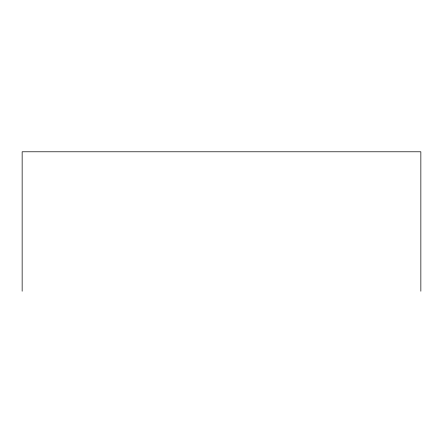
<?xml version="1.0" encoding="UTF-8"?>
<svg xmlns="http://www.w3.org/2000/svg" width="443" height="443" viewBox="0 0 443 443"><rect width="100%" height="100%" fill="white"/><g stroke="black" fill="none" stroke-linecap="round" stroke-linejoin="round"><path stroke-width="0.66" d="M420.85 291.217L420.85 151.783L22.15 151.783L22.15 291.217"/></g></svg>
